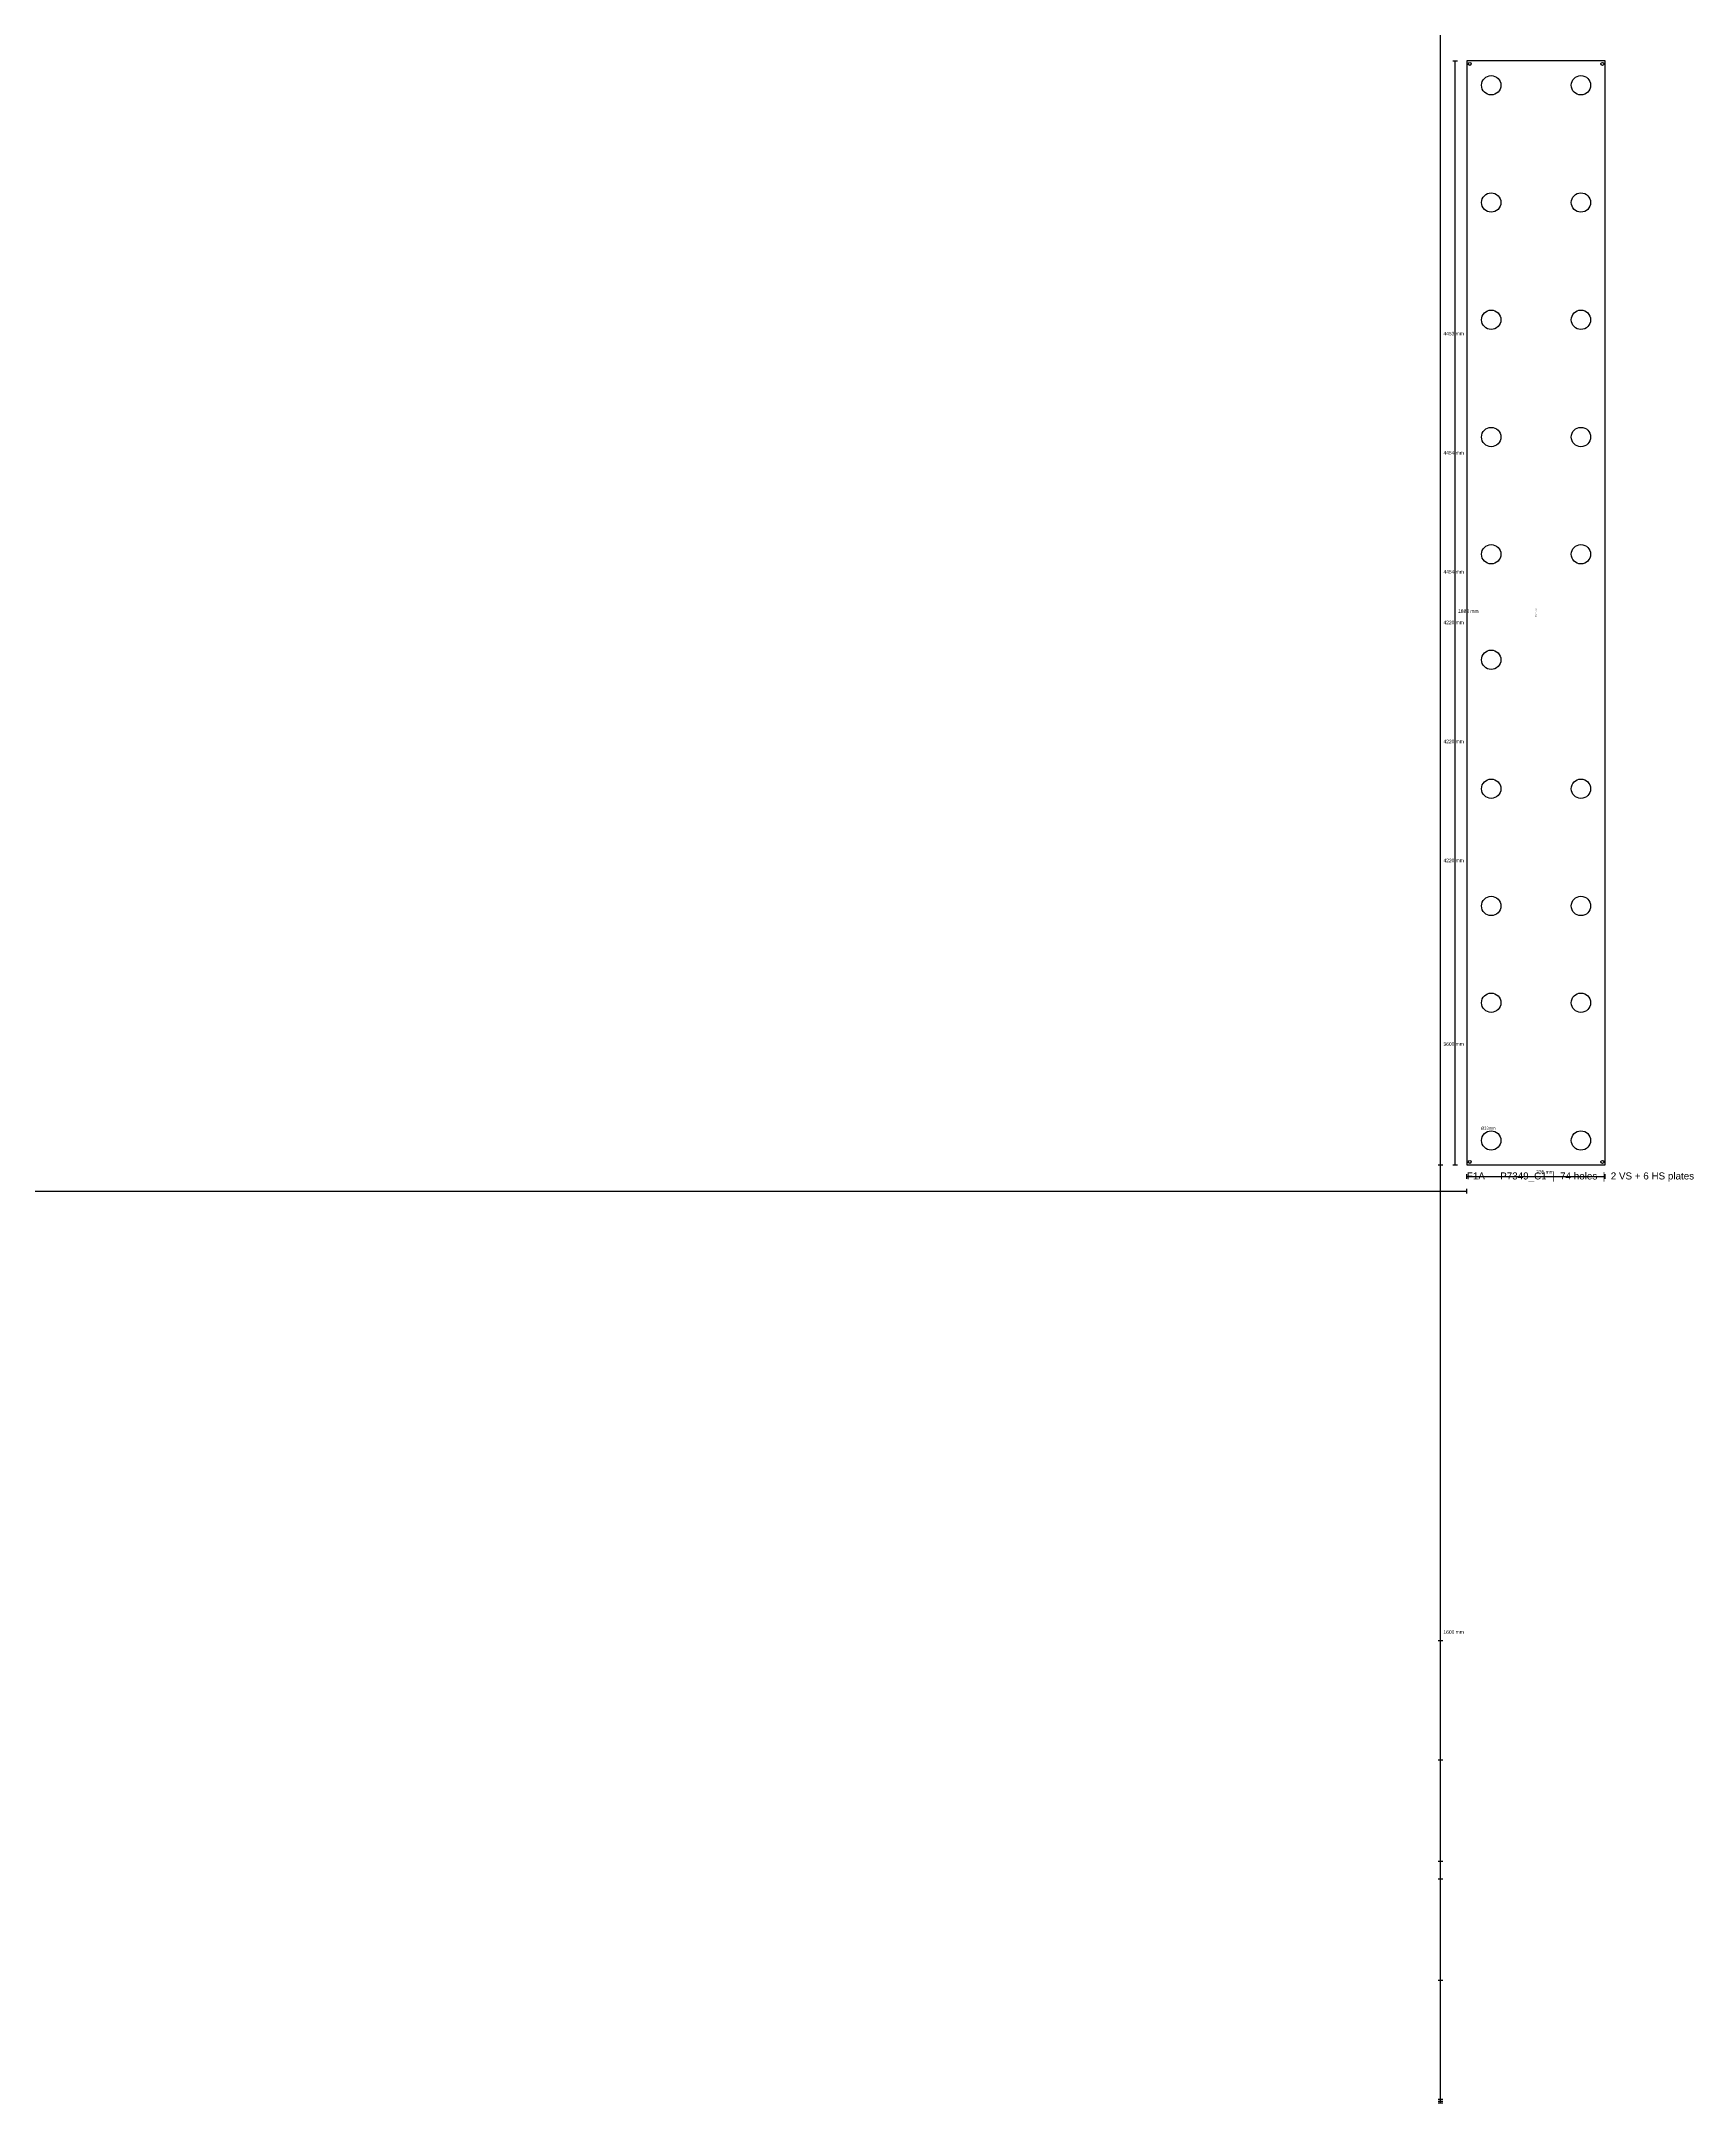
# Model space of a CAD drawing. Extents: x -4910 to 1921, y -1510 to 3815.
# Drawn here: x -2351 to 467, y -1510 to 2007 of the extents above; entities that cross this region are included whole.
import ezdxf

# ---------------------------------------------------------------- set-up
doc = ezdxf.new("R2010")
doc.units = 0
for name, color, linetype in [('DIMS', 7, 'CONTINUOUS'), ('HOLES', 7, 'CONTINUOUS'), ('PLATE_OUTLINE', 1, 'CONTINUOUS'), ('SCREW_HOLES', 7, 'CONTINUOUS'), ('TEXT', 7, 'CONTINUOUS')]:
    doc.layers.add(name, color=color, linetype=linetype)
doc.styles.add('ARIAL', font='arial.ttf')

msp = doc.modelspace()

# ---------------------------------------------------------------- linework, layer by layer
at = {"layer": 'DIMS'}
for p, q in [((35, -721.6), (35, 3731.4)), ((35, -925.1), (35, 3528.4)), ((35, -1128.1), (35, 3325.4)), ((35, -1097.6), (35, 3122)), ((35, -1300.6), (35, 2919)), ((35, -1503.6), (35, 2716)), ((35, -1507), (35, 2093)), ((56, 1973), (64, 1973)), ((60, 90), (60, 1973)), ((31, 90), (39, 90)), ((35, -1510), (35, 90)), ((56, 90), (64, 90)), ((80, 66), (80, 74)), ((316, 66), (316, 74)), ((-4909.9, 45), (80, 45)), ((80, 70), (316, 70)), ((80, 41), (80, 49)), ((31, -721.6), (39, -721.6)), ((31, -925.1), (39, -925.1)), ((31, -1097.6), (39, -1097.6)), ((31, -1128.1), (39, -1128.1)), ((31, -1300.6), (39, -1300.6)), ((31, -1503.6), (39, -1503.6)), ((31, -1507), (39, -1507)), ((31, -1510), (39, -1510))]:
    msp.add_line(p, q, dxfattribs=at)
at = {"layer": 'HOLES'}
for centre in [(121.5, 1931.5), (274.5, 1931.5), (121.5, 1731.5), (274.5, 1731.5), (121.5, 1531.5), (274.5, 1531.5), (121.5, 1331.5), (274.5, 1331.5), (121.5, 1131.5), (274.5, 1131.5), (121.5, 951.5), (121.5, 731.5), (274.5, 731.5), (121.5, 531.5), (274.5, 531.5), (121.5, 366.5), (274.5, 366.5), (121.5, 131.5), (274.5, 131.5)]:
    msp.add_circle(centre, 16.5, dxfattribs=at)
at = {"layer": 'PLATE_OUTLINE'}
for p, q in [((316, 1973), (80, 1973)), ((80, 1973), (80, 90)), ((316, 90), (316, 1973)), ((80, 90), (316, 90))]:
    msp.add_line(p, q, dxfattribs=at)
at = {"layer": 'SCREW_HOLES'}
for centre in [(85, 1968), (311, 1968), (85, 95), (311, 95)]:
    msp.add_circle(centre, 2.5, dxfattribs=at)

# ---------------------------------------------------------------- texts
at = {"layer": 'DIMS', "style": 'ARIAL'}
for s, p in [('4453 mm', (40, 1504.9)), ('4454 mm', (40, 1301.6)), ('4454 mm', (40, 1098.6)), ('1883 mm', (65, 1031.5)), ('4220 mm', (40, 1012.2)), ('4220 mm', (40, 809.2)), ('4220 mm', (40, 606.2)), ('3600 mm', (40, 293)), ('236 mm', (198, 75)), ('1600 mm', (40, -710))]:
    msp.add_text(s, height=6, dxfattribs=at).set_placement(p)
at = {"layer": 'TEXT', "style": 'ARIAL'}
msp.add_text('P7349_C1 - F1A-VS - 001', height=1, rotation=90, dxfattribs=at).set_placement((198.5, 1024.6))
for s, height, p in [('Ø33mm', 5, (104, 150)), ('F1A — P7349_C1  |  74 holes  |  2 VS + 6 HS plates', 12, (80, 65))]:
    msp.add_text(s, height=height, dxfattribs=at).set_placement(p)

doc.saveas('drawing.dxf')
